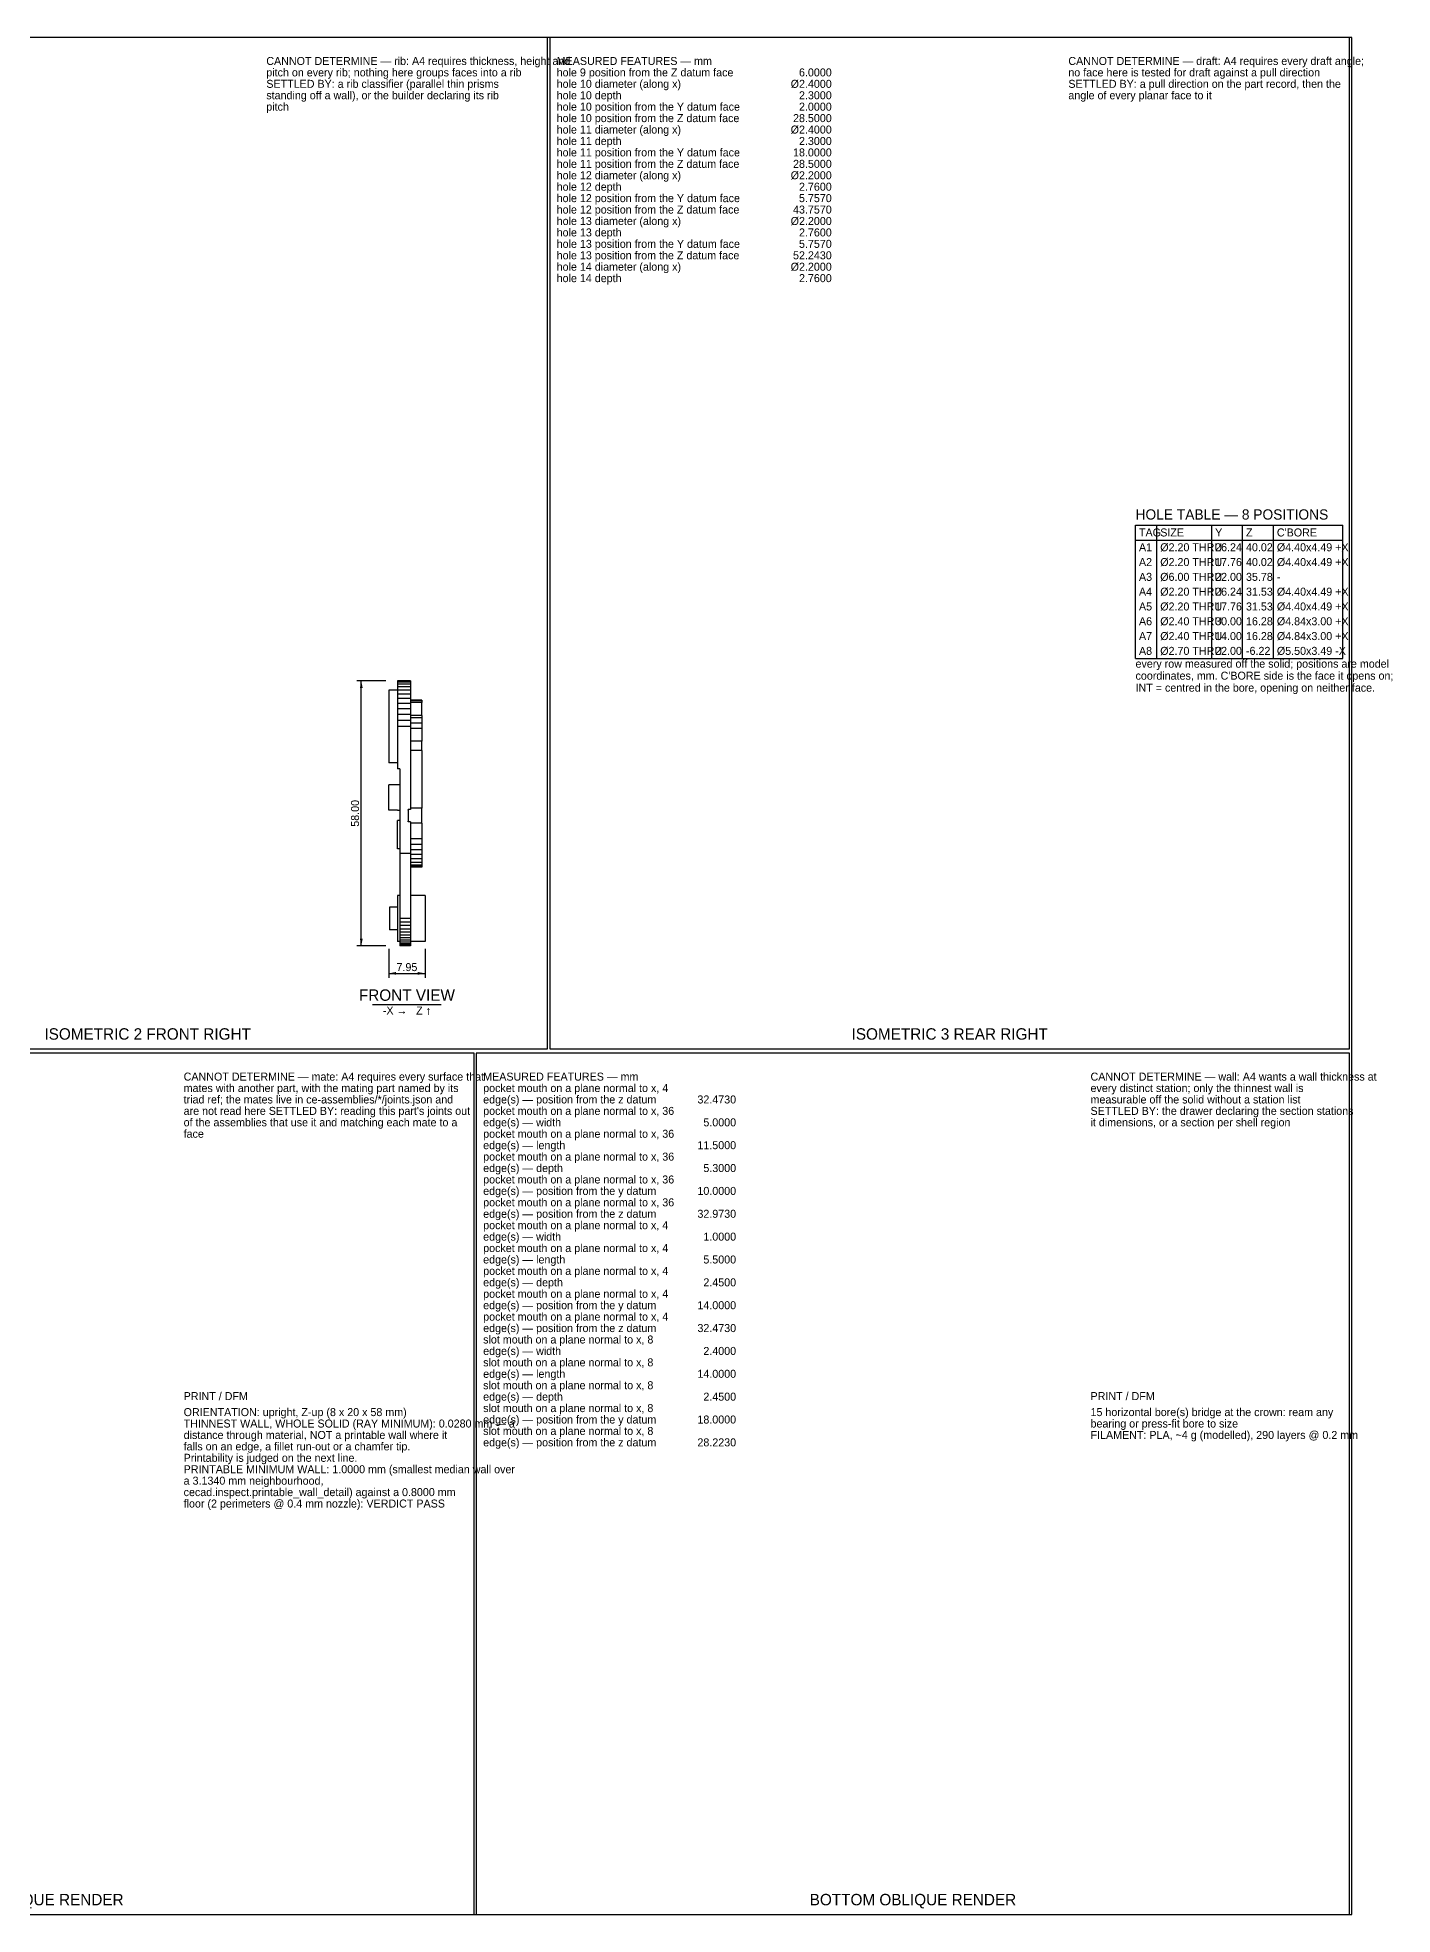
# Model space of a CAD drawing. Header units: millimetres. Extents: x 10 to 1197, y 10 to 831.
# Drawn here: x 604 to 1197, y 10 to 831 of the extents above; entities that cross this region are included whole.
import ezdxf
from ezdxf.enums import TextEntityAlignment as Align

# ---------------------------------------------------------------- set-up
doc = ezdxf.new("R2010")
doc.units = ezdxf.units.MM
for name, color, linetype in [('DIM', 3, 'CONTINUOUS'), ('FRAME', 7, 'CONTINUOUS'), ('TEXT', 3, 'CONTINUOUS'), ('TITLE', 7, 'CONTINUOUS'), ('VISIBLE', 7, 'CONTINUOUS')]:
    doc.layers.add(name, color=color, linetype=linetype)

msp = doc.modelspace()

# ---------------------------------------------------------------- linework, layer by layer
at = {"layer": 'DIM'}
for p, q in [((756.664083, 549.66), (743.864083, 549.66)), ((745.864083, 433.66), (745.864083, 549.66)), ((756.664083, 433.66), (743.864083, 433.66)), ((757.864083, 432.46), (757.864083, 419.66)), ((773.764083, 432.46), (773.764083, 419.66)), ((757.864083, 421.66), (773.764083, 421.66))]:
    msp.add_line(p, q, dxfattribs=at)
for points in [[(745.864083, 549.66), (745.256083, 546.46), (746.472083, 546.46)], [(745.864083, 433.66), (746.472083, 436.86), (745.256083, 436.86)], [(757.864083, 421.66), (761.064083, 421.052), (761.064083, 422.268)], [(773.764083, 421.66), (770.564083, 422.268), (770.564083, 421.052)]]:
    msp.add_solid(points, dxfattribs=at)
at = {"layer": 'FRAME'}
for p, q in [((1179, 831), (10, 831)), ((1179, 10), (1179, 831)), ((10, 10), (1179, 10))]:
    msp.add_line(p, q, dxfattribs=at)
at = {"layer": 'TEXT'}
msp.add_line((750.814083, 408.06), (780.814083, 408.06), dxfattribs=at)
at = {"layer": 'TITLE'}
for p, q in [((827.3, 831.0305), (477.6, 831.0305)), ((827.3, 388.66), (827.3, 831.0305)), ((1178, 831.0305), (828.3, 831.0305)), ((828.3, 831.0305), (828.3, 388.66)), ((1178, 388.66), (1178, 831.0305)), ((1084.4, 617.66), (1175, 617.66)), ((1084.4, 559.385), (1084.4, 617.66)), ((1093.7, 559.385), (1093.7, 617.66)), ((1117.7, 559.385), (1117.7, 617.66)), ((1131.2, 559.385), (1131.2, 617.66)), ((1144.7, 559.385), (1144.7, 617.66)), ((1175, 559.385), (1175, 617.66)), ((1084.4, 611.185), (1175, 611.185)), ((1084.4, 559.385), (1175, 559.385)), ((795.1525, 386.7562), (413.305, 386.7562)), ((477.6, 388.66), (827.3, 388.66)), ((795.1525, 10), (795.1525, 386.7562)), ((1178, 386.7562), (796.1525, 386.7562)), ((796.1525, 386.7562), (796.1525, 10)), ((828.3, 388.66), (1178, 388.66)), ((1178, 10), (1178, 386.7562)), ((413.305, 10), (795.1525, 10)), ((796.1525, 10), (1178, 10))]:
    msp.add_line(p, q, dxfattribs=at)
at = {"layer": 'VISIBLE'}
for p, q in [((827.3, 831.0305), (477.6, 831.0305)), ((827.3, 388.66), (827.3, 831.0305)), ((1178, 831.0305), (828.3, 831.0305)), ((828.3, 831.0305), (828.3, 388.66)), ((1178, 388.66), (1178, 831.0305)), ((761.764083, 545.56), (757.864083, 545.56)), ((757.864083, 545.56), (757.864083, 513.76)), ((761.764083, 549.66), (761.764083, 549.488897)), ((767.364083, 549.66), (761.764083, 549.66)), ((761.764083, 549.488897), (761.764083, 548.978517)), ((767.364083, 549.488897), (761.764083, 549.488897)), ((761.764083, 548.978517), (761.764083, 548.137591)), ((767.364083, 548.978517), (761.764083, 548.978517)), ((761.764083, 548.137591), (761.764083, 546.980508)), ((767.364083, 548.137591), (761.764083, 548.137591)), ((761.764083, 546.980508), (761.764083, 545.527067)), ((767.364083, 546.980508), (761.764083, 546.980508)), ((761.764083, 545.527067), (761.764083, 543.802136)), ((767.364083, 545.527067), (761.764083, 545.527067)), ((761.764083, 543.802136), (761.764083, 541.835229)), ((767.364083, 543.802136), (761.764083, 543.802136)), ((767.364083, 549.66), (767.364083, 549.488897)), ((767.364083, 549.488897), (767.364083, 548.978517)), ((767.364083, 548.978517), (767.364083, 548.137591)), ((767.364083, 548.137591), (767.364083, 546.980508)), ((767.364083, 546.980508), (767.364083, 545.527067)), ((767.364083, 545.527067), (767.364083, 543.802136)), ((767.364083, 543.802136), (767.364083, 541.835229)), ((761.764083, 541.835229), (761.764083, 539.66)), ((767.364083, 541.835229), (761.764083, 541.835229)), ((761.764083, 539.66), (761.764083, 537.313669)), ((767.364083, 539.66), (761.764083, 539.66)), ((761.764083, 537.313669), (761.764083, 534.836381)), ((767.364083, 537.313669), (761.764083, 537.313669)), ((761.764083, 534.836381), (761.764083, 532.270524)), ((767.364083, 534.836381), (761.764083, 534.836381)), ((767.364083, 541.835229), (767.364083, 539.66)), ((772.364083, 541.106), (767.364083, 541.106)), ((772.364083, 540.868122), (767.364083, 540.868122)), ((772.364083, 540.211205), (767.364083, 540.211205)), ((767.364083, 539.66), (767.364083, 537.313669)), ((767.364083, 537.313669), (767.364083, 534.836381)), ((767.364083, 534.836381), (767.364083, 532.270524)), ((772.364083, 534.477634), (767.364083, 534.477634)), ((772.364083, 541.106), (772.364083, 540.868122)), ((772.364083, 540.868122), (772.364083, 540.211205)), ((772.364083, 534.477634), (772.364083, 540.211205)), ((772.364083, 534.477634), (772.364083, 533.463621)), ((761.764083, 532.270524), (761.764083, 529.66)), ((767.364083, 532.270524), (761.764083, 532.270524)), ((761.764083, 529.66), (761.764083, 511.106)), ((767.364083, 529.66), (761.764083, 529.66)), ((772.364083, 533.463621), (767.364083, 533.463621)), ((767.364083, 532.270524), (767.364083, 529.66)), ((772.364083, 531.141218), (767.364083, 531.141218)), ((767.364083, 529.66), (767.364083, 493.384995)), ((772.364083, 528.726), (767.364083, 528.726)), ((772.364083, 533.463621), (772.364083, 531.141218)), ((772.364083, 531.141218), (772.364083, 528.726)), ((772.364083, 528.726), (772.364083, 523.184125)), ((772.364083, 523.184125), (767.364083, 523.184125)), ((772.364083, 519.163875), (767.364083, 519.163875)), ((772.364083, 519.163875), (772.364083, 523.184125)), ((772.364083, 519.163875), (772.364083, 493.895058)), ((761.764083, 513.76), (757.864083, 513.76)), ((762.764083, 511.106), (761.764083, 511.106)), ((762.764083, 511.106), (762.764083, 474.106)), ((762.764083, 511.106), (762.764083, 511.048356)), ((757.864083, 493.106), (757.864083, 504.106)), ((762.764083, 504.106), (757.864083, 504.106)), ((761.764083, 493.106), (757.864083, 493.106)), ((761.764083, 492.841742), (761.764083, 493.106)), ((762.764083, 492.841742), (761.764083, 492.841742)), ((766.364083, 493.06), (766.364083, 493.384995)), ((766.364083, 493.384995), (766.364083, 487.935005)), ((767.364083, 493.384995), (766.364083, 493.384995)), ((772.364083, 493.895058), (767.364083, 493.895058)), ((772.364083, 487.424942), (772.364083, 493.895058)), ((762.764083, 488.478258), (761.764083, 488.478258)), ((761.764083, 476.106), (761.764083, 488.478258)), ((766.364083, 487.935005), (766.364083, 488.26)), ((767.364083, 487.935005), (766.364083, 487.935005)), ((767.364083, 487.935005), (767.364083, 474.106)), ((772.364083, 487.424942), (767.364083, 487.424942)), ((772.364083, 487.424942), (772.364083, 480.486)), ((772.364083, 480.486), (767.364083, 480.486)), ((772.364083, 478.070782), (767.364083, 478.070782)), ((772.364083, 480.486), (772.364083, 478.070782)), ((772.364083, 478.070782), (772.364083, 475.748379)), ((762.764083, 476.106), (761.764083, 476.106)), ((762.764083, 474.106), (762.764083, 445.66)), ((767.364083, 474.106), (762.764083, 474.106)), ((772.364083, 475.748379), (767.364083, 475.748379)), ((767.364083, 474.106), (767.364083, 445.66)), ((772.364083, 473.608041), (767.364083, 473.608041)), ((772.364083, 471.732018), (767.364083, 471.732018)), ((772.364083, 470.192406), (767.364083, 470.192406)), ((772.364083, 469.048371), (767.364083, 469.048371)), ((772.364083, 468.343878), (767.364083, 468.343878)), ((772.364083, 468.106), (767.364083, 468.106)), ((772.364083, 475.748379), (772.364083, 473.608041)), ((772.364083, 473.608041), (772.364083, 471.732018)), ((772.364083, 471.732018), (772.364083, 470.192406)), ((772.364083, 470.192406), (772.364083, 469.048371)), ((772.364083, 469.048371), (772.364083, 468.343878)), ((772.364083, 468.343878), (772.364083, 468.106)), ((762.764083, 455.66), (761.764083, 455.66)), ((761.764083, 455.66), (761.764083, 435.66)), ((773.764083, 455.66), (767.364083, 455.66)), ((773.764083, 455.66), (773.764083, 435.66)), ((761.764083, 450.58), (758.184083, 450.58)), ((758.184083, 450.58), (758.184083, 440.74)), ((762.764083, 445.66), (762.764083, 444.093686)), ((767.364083, 445.66), (762.764083, 445.66)), ((762.764083, 444.093686), (762.764083, 442.554171)), ((767.364083, 444.093686), (762.764083, 444.093686)), ((767.364083, 445.66), (767.364083, 444.093686)), ((767.364083, 444.093686), (767.364083, 442.554171)), ((761.764083, 440.74), (758.184083, 440.74)), ((762.764083, 435.66), (761.764083, 435.66)), ((762.764083, 442.554171), (762.764083, 441.067799)), ((767.364083, 442.554171), (762.764083, 442.554171)), ((762.764083, 441.067799), (762.764083, 439.66)), ((767.364083, 441.067799), (762.764083, 441.067799)), ((762.764083, 439.66), (762.764083, 438.354863)), ((767.364083, 439.66), (762.764083, 439.66)), ((762.764083, 438.354863), (762.764083, 437.174719)), ((767.364083, 438.354863), (762.764083, 438.354863)), ((762.764083, 437.174719), (762.764083, 436.13976)), ((767.364083, 437.174719), (762.764083, 437.174719)), ((762.764083, 436.13976), (762.764083, 435.267695)), ((767.364083, 436.13976), (762.764083, 436.13976)), ((762.764083, 435.267695), (762.764083, 434.573446)), ((767.364083, 435.267695), (762.764083, 435.267695)), ((767.364083, 442.554171), (767.364083, 441.067799)), ((767.364083, 441.067799), (767.364083, 439.66)), ((767.364083, 439.66), (767.364083, 438.354863)), ((767.364083, 438.354863), (767.364083, 437.174719)), ((767.364083, 437.174719), (767.364083, 436.13976)), ((767.364083, 436.13976), (767.364083, 435.267695)), ((773.764083, 435.66), (767.364083, 435.66)), ((767.364083, 435.267695), (767.364083, 434.573446)), ((762.764083, 434.573446), (762.764083, 434.06889)), ((767.364083, 434.573446), (762.764083, 434.573446)), ((762.764083, 434.06889), (762.764083, 433.762662)), ((767.364083, 434.06889), (762.764083, 434.06889)), ((762.764083, 433.762662), (762.764083, 433.66)), ((767.364083, 433.762662), (762.764083, 433.762662)), ((767.364083, 433.66), (762.764083, 433.66)), ((767.364083, 434.573446), (767.364083, 434.06889)), ((767.364083, 434.06889), (767.364083, 433.762662)), ((767.364083, 433.762662), (767.364083, 433.66)), ((795.1525, 386.7562), (413.305, 386.7562)), ((477.6, 388.66), (827.3, 388.66)), ((795.1525, 10), (795.1525, 386.7562)), ((1178, 386.7562), (796.1525, 386.7562)), ((796.1525, 386.7562), (796.1525, 10)), ((828.3, 388.66), (1178, 388.66)), ((1178, 10), (1178, 386.7562)), ((413.305, 10), (795.1525, 10)), ((796.1525, 10), (1178, 10))]:
    msp.add_line(p, q, dxfattribs=at)

# ---------------------------------------------------------------- texts
at = {"layer": 'DIM'}
for s, p in [('6.0000', (951.56325, 814.0305)), ('Ø2.4000', (951.56325, 809.0305)), ('2.3000', (951.56325, 804.0305)), ('28.5000', (951.56325, 794.0305)), ('2.0000', (951.56325, 799.0305)), ('Ø2.4000', (951.56325, 789.0305)), ('18.0000', (951.56325, 779.0305)), ('2.3000', (951.56325, 784.0305)), ('Ø2.2000', (951.56325, 769.0305)), ('28.5000', (951.56325, 774.0305)), ('2.7600', (951.56325, 764.0305)), ('43.7570', (951.56325, 754.0305)), ('5.7570', (951.56325, 759.0305)), ('Ø2.2000', (951.56325, 749.0305)), ('2.7600', (951.56325, 744.0305)), ('5.7570', (951.56325, 739.0305)), ('Ø2.2000', (951.56325, 729.0305)), ('52.2430', (951.56325, 734.0305)), ('2.7600', (951.56325, 724.0305)), ('32.4730', (909.752669, 364.7562)), ('5.0000', (909.752669, 354.7562)), ('11.5000', (909.752669, 344.7562)), ('5.3000', (909.752669, 334.7562)), ('10.0000', (909.752669, 324.7562)), ('32.9730', (909.752669, 314.7562)), ('1.0000', (909.752669, 304.7562)), ('5.5000', (909.752669, 294.7562)), ('2.4500', (909.752669, 284.7562)), ('14.0000', (909.752669, 274.7562)), ('32.4730', (909.752669, 264.7562)), ('2.4000', (909.752669, 254.7562)), ('14.0000', (909.752669, 244.7562)), ('2.4500', (909.752669, 234.7562)), ('18.0000', (909.752669, 224.7562)), ('28.2230', (909.752669, 214.7562))]:
    msp.add_text(s, height=3.5, dxfattribs=at).set_placement(p, align=Align.RIGHT)
at = {"layer": 'TEXT'}
for s, height, p in [('CANNOT DETERMINE — rib: A4 requires thickness, height and', 3.5, (704.328167, 819.0305)), ('MEASURED FEATURES — mm', 3.5, (831.3, 819.0305)), ('CANNOT DETERMINE — draft: A4 requires every draft angle;', 3.5, (1055.028167, 819.0305)), ('pitch on every rib; nothing here groups faces into a rib', 3.5, (704.328167, 814.0305)), ('hole 9 position from the Z datum face', 3.5, (831.3, 814.0305)), ('no face here is tested for draft against a pull direction', 3.5, (1055.028167, 814.0305)), ('standing off a wall), or the builder declaring its rib', 3.5, (704.328167, 804.0305)), ('SETTLED BY: a rib classifier (parallel thin prisms', 3.5, (704.328167, 809.0305)), ('hole 10 diameter (along x)', 3.5, (831.3, 809.0305)), ('hole 10 depth', 3.5, (831.3, 804.0305)), ('angle of every planar face to it', 3.5, (1055.028167, 804.0305)), ('SETTLED BY: a pull direction on the part record, then the', 3.5, (1055.028167, 809.0305)), ('pitch', 3.5, (704.328167, 799.0305)), ('hole 10 position from the Y datum face', 3.5, (831.3, 799.0305)), ('hole 10 position from the Z datum face', 3.5, (831.3, 794.0305)), ('hole 11 diameter (along x)', 3.5, (831.3, 789.0305)), ('hole 11 depth', 3.5, (831.3, 784.0305)), ('hole 11 position from the Y datum face', 3.5, (831.3, 779.0305)), ('hole 11 position from the Z datum face', 3.5, (831.3, 774.0305)), ('hole 12 diameter (along x)', 3.5, (831.3, 769.0305)), ('hole 12 depth', 3.5, (831.3, 764.0305)), ('hole 12 position from the Y datum face', 3.5, (831.3, 759.0305)), ('hole 12 position from the Z datum face', 3.5, (831.3, 754.0305)), ('hole 13 diameter (along x)', 3.5, (831.3, 749.0305)), ('hole 13 depth', 3.5, (831.3, 744.0305)), ('hole 13 position from the Y datum face', 3.5, (831.3, 739.0305)), ('hole 13 position from the Z datum face', 3.5, (831.3, 734.0305)), ('hole 14 diameter (along x)', 3.5, (831.3, 729.0305)), ('hole 14 depth', 3.5, (831.3, 724.0305)), ('HOLE TABLE — 8 POSITIONS', 4.5, (1084.4, 620.16)), ('A1', 3.5, (1085.9, 606.31)), ('Ø2.20 THRU', 3.5, (1095.2, 606.31)), ('26.24', 3.5, (1119.2, 606.31)), ('40.02', 3.5, (1132.7, 606.31)), ('Ø4.40x4.49 +X', 3.5, (1146.2, 606.31)), ('A2', 3.5, (1085.9, 599.835)), ('Ø2.20 THRU', 3.5, (1095.2, 599.835)), ('17.76', 3.5, (1119.2, 599.835)), ('40.02', 3.5, (1132.7, 599.835)), ('Ø4.40x4.49 +X', 3.5, (1146.2, 599.835)), ('A3', 3.5, (1085.9, 593.36)), ('Ø6.00 THRU', 3.5, (1095.2, 593.36)), ('22.00', 3.5, (1119.2, 593.36)), ('35.78', 3.5, (1132.7, 593.36)), ('-', 3.5, (1146.2, 593.36)), ('A4', 3.5, (1085.9, 586.885)), ('A5', 3.5, (1085.9, 580.41)), ('Ø2.20 THRU', 3.5, (1095.2, 586.885)), ('Ø2.20 THRU', 3.5, (1095.2, 580.41)), ('26.24', 3.5, (1119.2, 586.885)), ('17.76', 3.5, (1119.2, 580.41)), ('31.53', 3.5, (1132.7, 586.885)), ('31.53', 3.5, (1132.7, 580.41)), ('Ø4.40x4.49 +X', 3.5, (1146.2, 586.885)), ('Ø4.40x4.49 +X', 3.5, (1146.2, 580.41)), ('A6', 3.5, (1085.9, 573.935)), ('Ø2.40 THRU', 3.5, (1095.2, 573.935)), ('30.00', 3.5, (1119.2, 573.935)), ('16.28', 3.5, (1132.7, 573.935)), ('Ø4.84x3.00 +X', 3.5, (1146.2, 573.935)), ('A7', 3.5, (1085.9, 567.46)), ('Ø2.40 THRU', 3.5, (1095.2, 567.46)), ('14.00', 3.5, (1119.2, 567.46)), ('16.28', 3.5, (1132.7, 567.46)), ('Ø4.84x3.00 +X', 3.5, (1146.2, 567.46)), ('A8', 3.5, (1085.9, 560.985)), ('Ø2.70 THRU', 3.5, (1095.2, 560.985)), ('22.00', 3.5, (1119.2, 560.985)), ('-6.22', 3.5, (1132.7, 560.985)), ('Ø5.50x3.49 -X', 3.5, (1146.2, 560.985)), ('CANNOT DETERMINE — mate: A4 requires every surface that', 3.5, (668.187669, 374.7562)), ('MEASURED FEATURES — mm', 3.5, (799.1525, 374.7562)), ('CANNOT DETERMINE — wall: A4 wants a wall thickness at', 3.5, (1064.718038, 374.7562)), ('mates with another part, with the mating part named by its', 3.5, (668.187669, 369.7562)), ('pocket mouth on a plane normal to x, 4', 3.5, (799.1525, 369.7562)), ('every distinct station; only the thinnest wall is', 3.5, (1064.718038, 369.7562)), ('triad ref; the mates live in ce-assemblies/*/joints.json and', 3.5, (668.187669, 364.7562)), ("are not read here SETTLED BY: reading this part's joints out", 3.5, (668.187669, 359.7562)), ('edge(s) — position from the z datum', 3.5, (799.1525, 364.7562)), ('pocket mouth on a plane normal to x, 36', 3.5, (799.1525, 359.7562)), ('SETTLED BY: the drawer declaring the section stations', 3.5, (1064.718038, 359.7562)), ('measurable off the solid without a station list', 3.5, (1064.718038, 364.7562)), ('face', 3.5, (668.187669, 349.7562)), ('of the assemblies that use it and matching each mate to a', 3.5, (668.187669, 354.7562)), ('edge(s) — width', 3.5, (799.1525, 354.7562)), ('pocket mouth on a plane normal to x, 36', 3.5, (799.1525, 349.7562)), ('it dimensions, or a section per shell region', 3.5, (1064.718038, 354.7562)), ('edge(s) — length', 3.5, (799.1525, 344.7562)), ('edge(s) — depth', 3.5, (799.1525, 334.7562)), ('pocket mouth on a plane normal to x, 36', 3.5, (799.1525, 339.7562)), ('edge(s) — position from the y datum', 3.5, (799.1525, 324.7562)), ('pocket mouth on a plane normal to x, 36', 3.5, (799.1525, 329.7562)), ('pocket mouth on a plane normal to x, 36', 3.5, (799.1525, 319.7562)), ('edge(s) — position from the z datum', 3.5, (799.1525, 314.7562)), ('pocket mouth on a plane normal to x, 4', 3.5, (799.1525, 309.7562)), ('edge(s) — width', 3.5, (799.1525, 304.7562)), ('edge(s) — length', 3.5, (799.1525, 294.7562)), ('pocket mouth on a plane normal to x, 4', 3.5, (799.1525, 299.7562)), ('edge(s) — depth', 3.5, (799.1525, 284.7562)), ('pocket mouth on a plane normal to x, 4', 3.5, (799.1525, 289.7562)), ('pocket mouth on a plane normal to x, 4', 3.5, (799.1525, 279.7562)), ('edge(s) — position from the y datum', 3.5, (799.1525, 274.7562)), ('pocket mouth on a plane normal to x, 4', 3.5, (799.1525, 269.7562)), ('slot mouth on a plane normal to x, 8', 3.5, (799.1525, 259.7562)), ('edge(s) — position from the z datum', 3.5, (799.1525, 264.7562)), ('edge(s) — width', 3.5, (799.1525, 254.7562)), ('slot mouth on a plane normal to x, 8', 3.5, (799.1525, 249.7562)), ('edge(s) — length', 3.5, (799.1525, 244.7562)), ('PRINT / DFM', 3.5, (668.187669, 235)), ('slot mouth on a plane normal to x, 8', 3.5, (799.1525, 239.7562)), ('edge(s) — depth', 3.5, (799.1525, 234.7562)), ('PRINT / DFM', 3.5, (1064.718038, 235)), ('ORIENTATION: upright, Z-up (8 x 20 x 58 mm)', 3.5, (668.187669, 228)), ('slot mouth on a plane normal to x, 8', 3.5, (799.1525, 229.7562)), ('15 horizontal bore(s) bridge at the crown: ream any', 3.5, (1064.718038, 228)), ('THINNEST WALL, WHOLE SOLID (RAY MINIMUM): 0.0280 mm — a', 3.5, (668.187669, 223)), ('distance through material, NOT a printable wall where it', 3.5, (668.187669, 218)), ('slot mouth on a plane normal to x, 8', 3.5, (799.1525, 219.7562)), ('edge(s) — position from the y datum', 3.5, (799.1525, 224.7562)), ('bearing or press-fit bore to size', 3.5, (1064.718038, 223)), ('FILAMENT: PLA, ~4 g (modelled), 290 layers @ 0.2 mm', 3.5, (1064.718038, 218)), ('falls on an edge, a fillet run-out or a chamfer tip.', 3.5, (668.187669, 213)), ('edge(s) — position from the z datum', 3.5, (799.1525, 214.7562)), ('Printability is judged on the next line.', 3.5, (668.187669, 208)), ('PRINTABLE MINIMUM WALL: 1.0000 mm (smallest median wall over', 3.5, (668.187669, 203)), ('a 3.1340 mm neighbourhood,', 3.5, (668.187669, 198)), ('floor (2 perimeters @ 0.4 mm nozzle): VERDICT PASS', 3.5, (668.187669, 188)), ('cecad.inspect.printable_wall_detail) against a 0.8000 mm', 3.5, (668.187669, 193))]:
    msp.add_text(s, height=height, dxfattribs=at).set_placement(p)
msp.add_text('58.00', height=3.5, rotation=90, dxfattribs=at).set_placement((744.864083, 491.66), align=Align.CENTER)
for s, height, p in [('7.95', 3.5, (765.814083, 422.66)), ('FRONT VIEW', 5, (765.814083, 409.66)), ('-X →   Z ↑', 3.5, (765.814083, 403.66)), ('ISOMETRIC 2 FRONT RIGHT', 5, (652.45, 392.66)), ('ISOMETRIC 3 REAR RIGHT', 5, (1003.15, 392.66)), ('TOP OBLIQUE RENDER', 5, (604.22875, 14)), ('BOTTOM OBLIQUE RENDER', 5, (987.07625, 14))]:
    msp.add_text(s, height=height, dxfattribs=at).set_placement(p, align=Align.CENTER)
at = {"layer": 'TITLE'}
for s, p in [('TAG', (1085.9, 612.785)), ('SIZE', (1095.2, 612.785)), ('Y', (1119.2, 612.785)), ('Z', (1132.7, 612.785)), ("C'BORE", (1146.2, 612.785)), ('every row measured off the solid; positions are model', (1084.4, 555.385)), ("coordinates, mm. C'BORE side is the face it opens on;", (1084.4, 550.135)), ('INT = centred in the bore, opening on neither face.', (1084.4, 544.885))]:
    msp.add_text(s, height=3.5, dxfattribs=at).set_placement(p)

doc.saveas('drawing.dxf')
